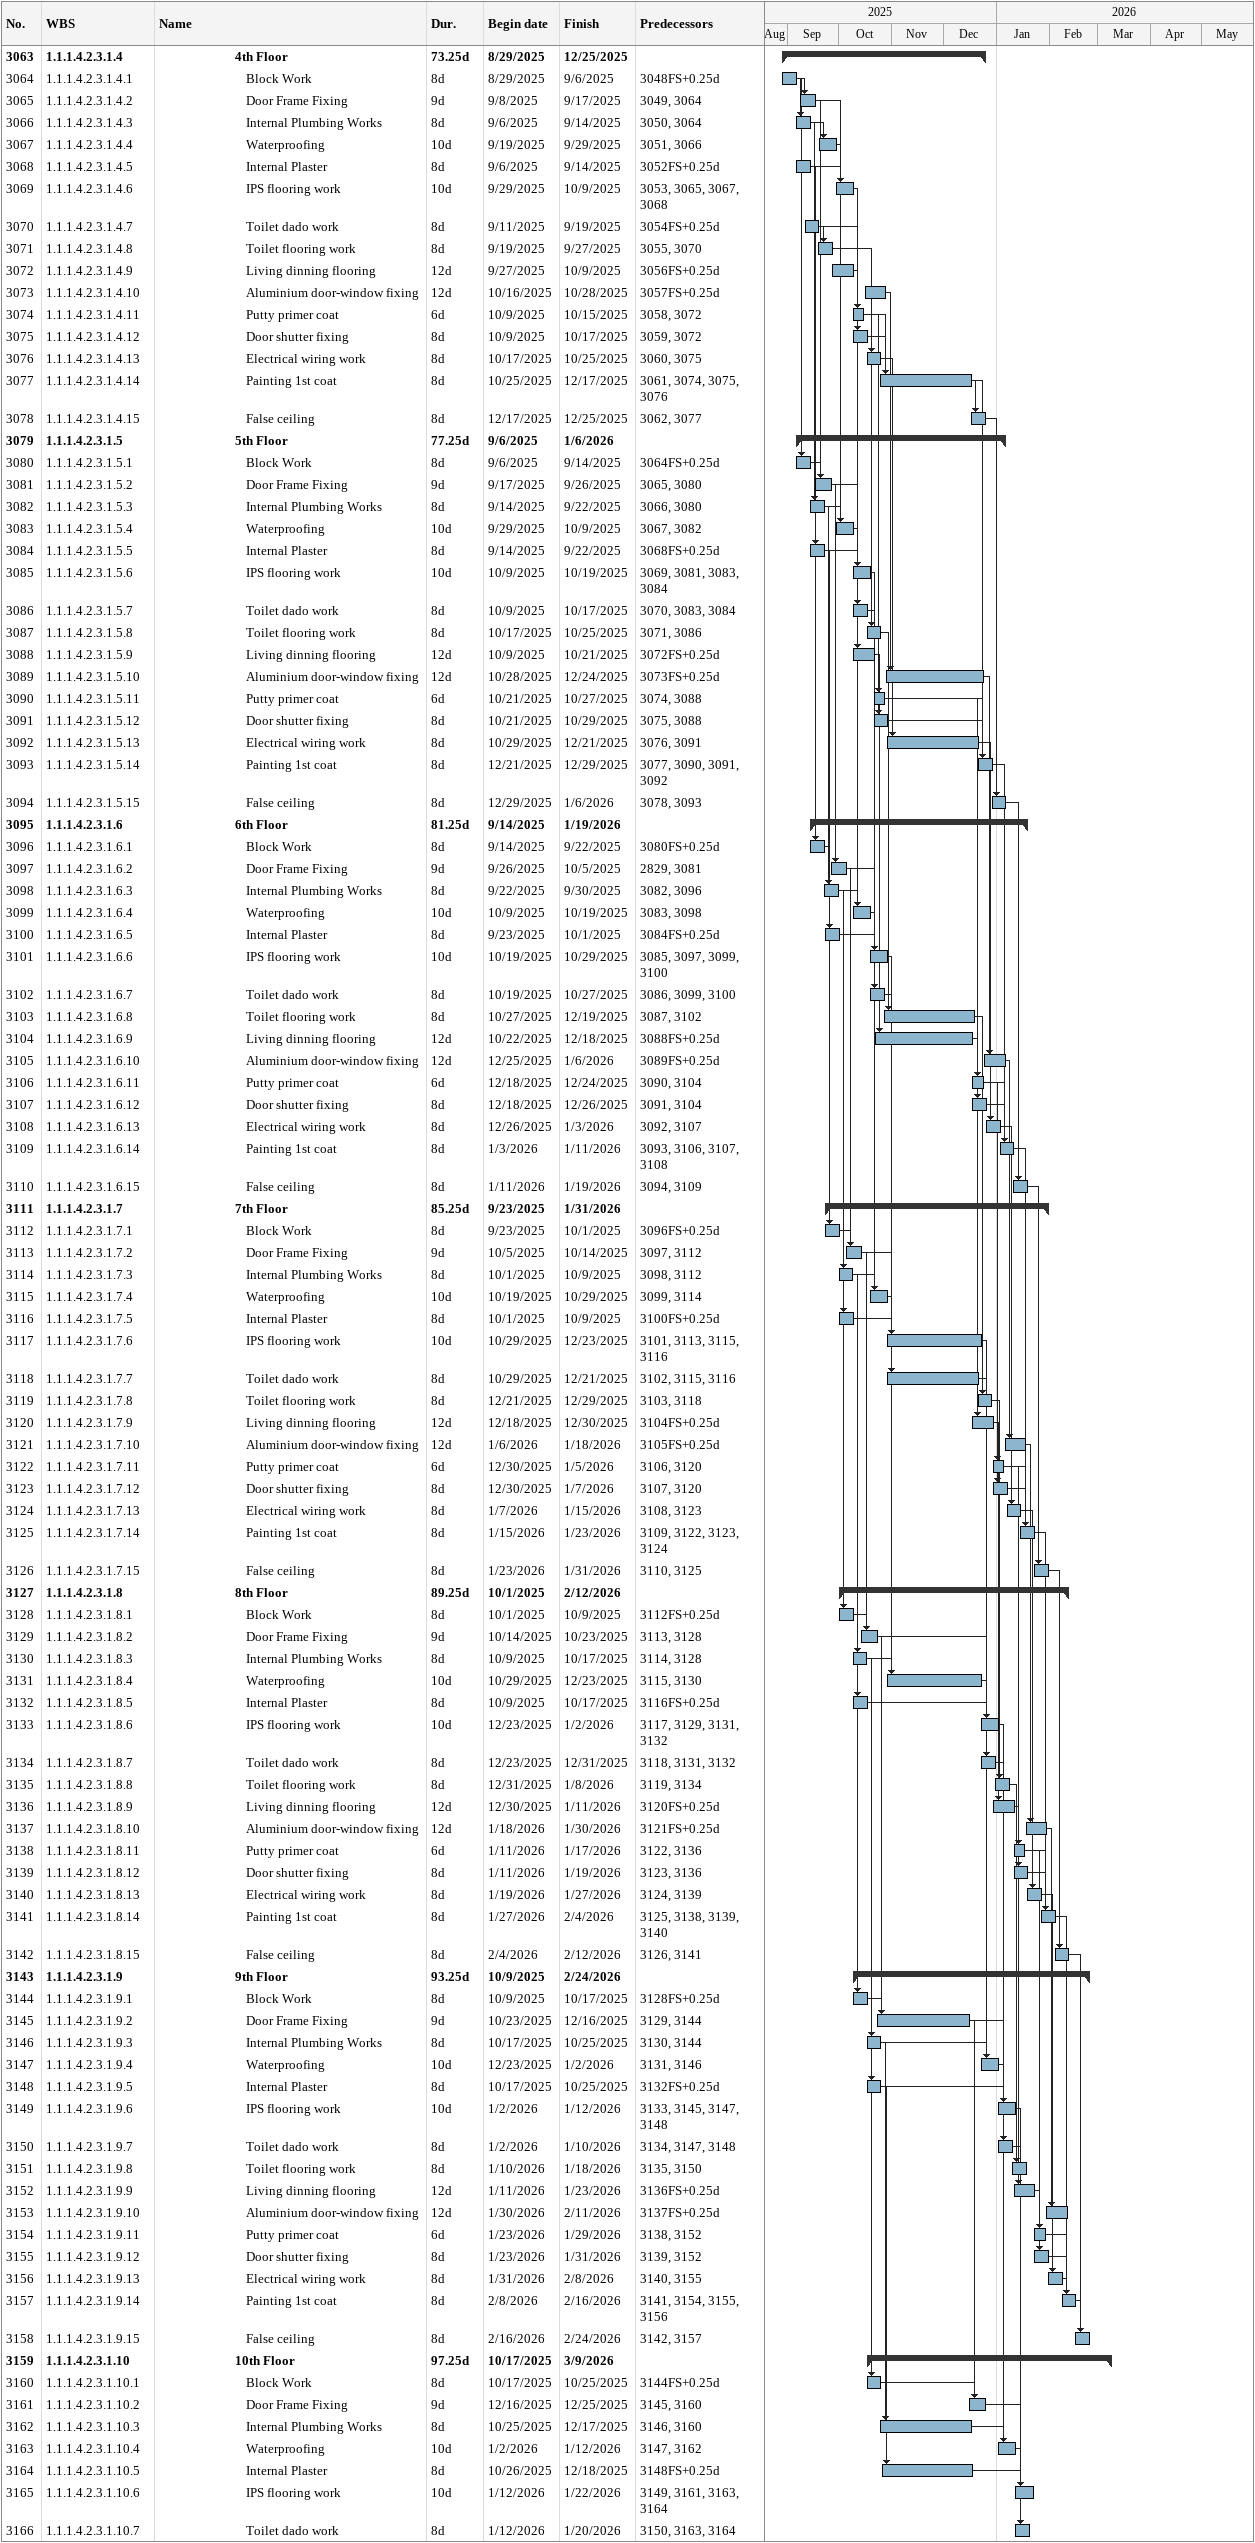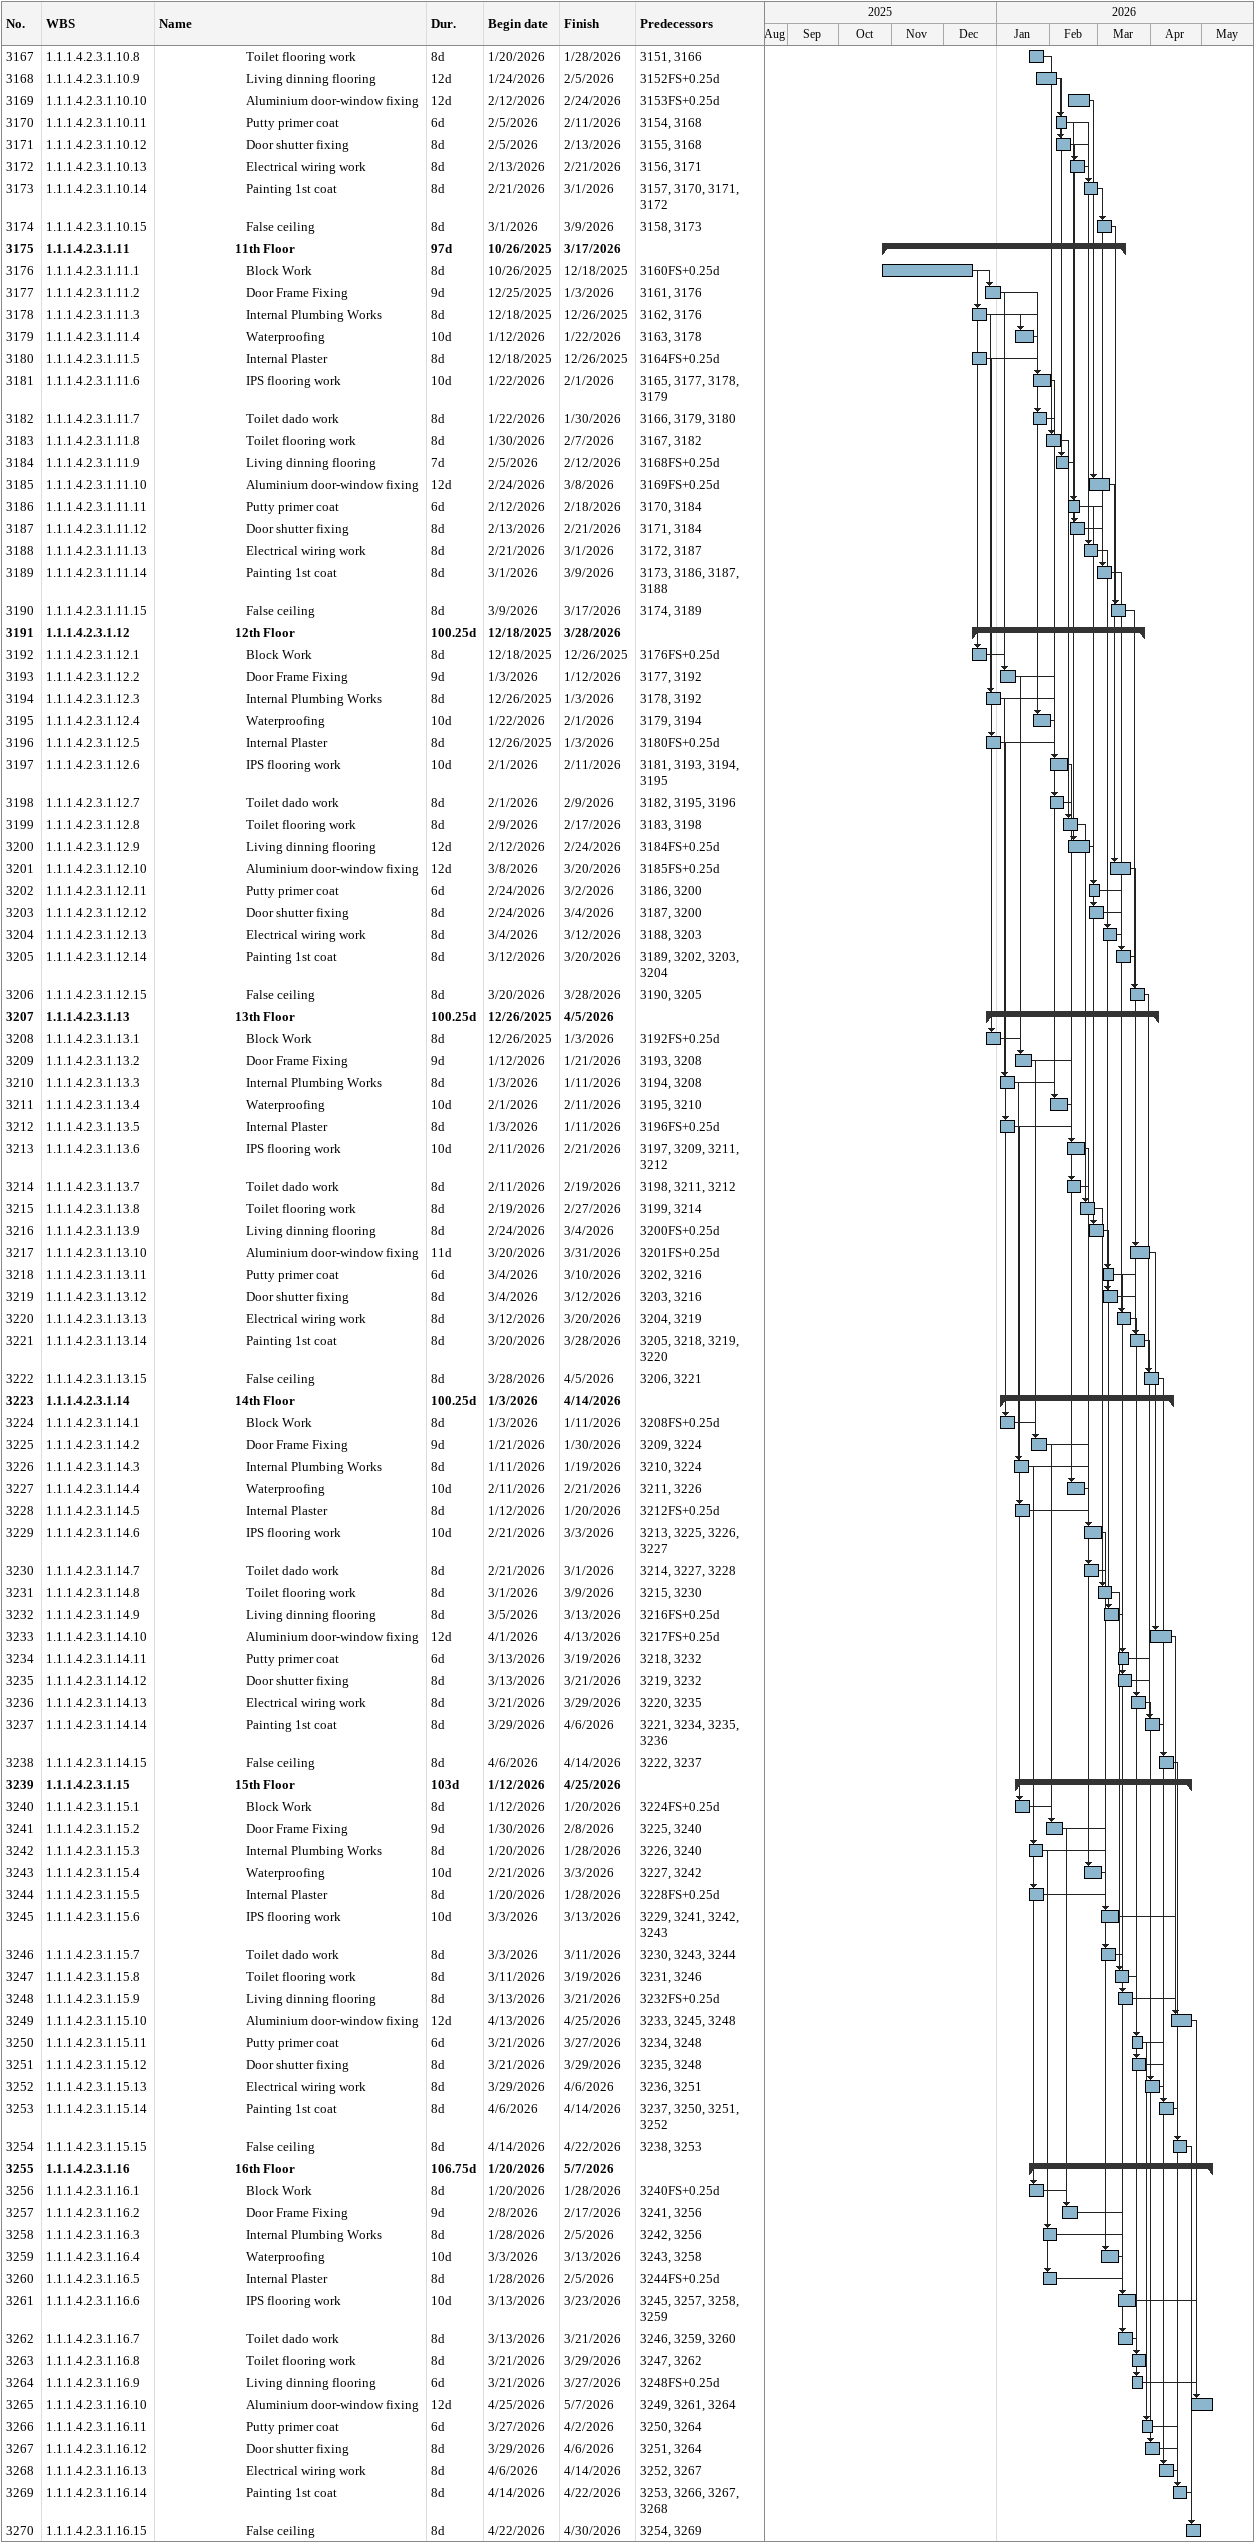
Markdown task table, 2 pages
| ID | WBS | Task | Duration | Start | Finish | Predecessors |
|---|---|---|---|---|---|---|
| 3063 | 1.1.1.4.2.3.1.4 | **4th Floor** | 73.25d | 2025-08-29 | 2025-12-25 |  |
| 3064 | 1.1.1.4.2.3.1.4.1 | Block Work | 8d | 2025-08-29 | 2025-09-06 | 3048FS+0.25d |
| 3065 | 1.1.1.4.2.3.1.4.2 | Door Frame Fixing | 9d | 2025-09-08 | 2025-09-17 | 3049, 3064 |
| 3066 | 1.1.1.4.2.3.1.4.3 | Internal Plumbing Works | 8d | 2025-09-06 | 2025-09-14 | 3050, 3064 |
| 3067 | 1.1.1.4.2.3.1.4.4 | Waterproofing | 10d | 2025-09-19 | 2025-09-29 | 3051, 3066 |
| 3068 | 1.1.1.4.2.3.1.4.5 | Internal Plaster | 8d | 2025-09-06 | 2025-09-14 | 3052FS+0.25d |
| 3069 | 1.1.1.4.2.3.1.4.6 | IPS flooring work | 10d | 2025-09-29 | 2025-10-09 | 3053, 3065, 3067, 3068 |
| 3070 | 1.1.1.4.2.3.1.4.7 | Toilet dado work | 8d | 2025-09-11 | 2025-09-19 | 3054FS+0.25d |
| 3071 | 1.1.1.4.2.3.1.4.8 | Toilet flooring work | 8d | 2025-09-19 | 2025-09-27 | 3055, 3070 |
| 3072 | 1.1.1.4.2.3.1.4.9 | Living dinning flooring | 12d | 2025-09-27 | 2025-10-09 | 3056FS+0.25d |
| 3073 | 1.1.1.4.2.3.1.4.10 | Aluminium door-window fixing | 12d | 2025-10-16 | 2025-10-28 | 3057FS+0.25d |
| 3074 | 1.1.1.4.2.3.1.4.11 | Putty primer coat | 6d | 2025-10-09 | 2025-10-15 | 3058, 3072 |
| 3075 | 1.1.1.4.2.3.1.4.12 | Door shutter fixing | 8d | 2025-10-09 | 2025-10-17 | 3059, 3072 |
| 3076 | 1.1.1.4.2.3.1.4.13 | Electrical wiring work | 8d | 2025-10-17 | 2025-10-25 | 3060, 3075 |
| 3077 | 1.1.1.4.2.3.1.4.14 | Painting 1st coat | 8d | 2025-10-25 | 2025-12-17 | 3061, 3074, 3075, 3076 |
| 3078 | 1.1.1.4.2.3.1.4.15 | False ceiling | 8d | 2025-12-17 | 2025-12-25 | 3062, 3077 |
| 3079 | 1.1.1.4.2.3.1.5 | **5th Floor** | 77.25d | 2025-09-06 | 2026-01-06 |  |
| 3080 | 1.1.1.4.2.3.1.5.1 | Block Work | 8d | 2025-09-06 | 2025-09-14 | 3064FS+0.25d |
| 3081 | 1.1.1.4.2.3.1.5.2 | Door Frame Fixing | 9d | 2025-09-17 | 2025-09-26 | 3065, 3080 |
| 3082 | 1.1.1.4.2.3.1.5.3 | Internal Plumbing Works | 8d | 2025-09-14 | 2025-09-22 | 3066, 3080 |
| 3083 | 1.1.1.4.2.3.1.5.4 | Waterproofing | 10d | 2025-09-29 | 2025-10-09 | 3067, 3082 |
| 3084 | 1.1.1.4.2.3.1.5.5 | Internal Plaster | 8d | 2025-09-14 | 2025-09-22 | 3068FS+0.25d |
| 3085 | 1.1.1.4.2.3.1.5.6 | IPS flooring work | 10d | 2025-10-09 | 2025-10-19 | 3069, 3081, 3083, 3084 |
| 3086 | 1.1.1.4.2.3.1.5.7 | Toilet dado work | 8d | 2025-10-09 | 2025-10-17 | 3070, 3083, 3084 |
| 3087 | 1.1.1.4.2.3.1.5.8 | Toilet flooring work | 8d | 2025-10-17 | 2025-10-25 | 3071, 3086 |
| 3088 | 1.1.1.4.2.3.1.5.9 | Living dinning flooring | 12d | 2025-10-09 | 2025-10-21 | 3072FS+0.25d |
| 3089 | 1.1.1.4.2.3.1.5.10 | Aluminium door-window fixing | 12d | 2025-10-28 | 2025-12-24 | 3073FS+0.25d |
| 3090 | 1.1.1.4.2.3.1.5.11 | Putty primer coat | 6d | 2025-10-21 | 2025-10-27 | 3074, 3088 |
| 3091 | 1.1.1.4.2.3.1.5.12 | Door shutter fixing | 8d | 2025-10-21 | 2025-10-29 | 3075, 3088 |
| 3092 | 1.1.1.4.2.3.1.5.13 | Electrical wiring work | 8d | 2025-10-29 | 2025-12-21 | 3076, 3091 |
| 3093 | 1.1.1.4.2.3.1.5.14 | Painting 1st coat | 8d | 2025-12-21 | 2025-12-29 | 3077, 3090, 3091, 3092 |
| 3094 | 1.1.1.4.2.3.1.5.15 | False ceiling | 8d | 2025-12-29 | 2026-01-06 | 3078, 3093 |
| 3095 | 1.1.1.4.2.3.1.6 | **6th Floor** | 81.25d | 2025-09-14 | 2026-01-19 |  |
| 3096 | 1.1.1.4.2.3.1.6.1 | Block Work | 8d | 2025-09-14 | 2025-09-22 | 3080FS+0.25d |
| 3097 | 1.1.1.4.2.3.1.6.2 | Door Frame Fixing | 9d | 2025-09-26 | 2025-10-05 | 2829, 3081 |
| 3098 | 1.1.1.4.2.3.1.6.3 | Internal Plumbing Works | 8d | 2025-09-22 | 2025-09-30 | 3082, 3096 |
| 3099 | 1.1.1.4.2.3.1.6.4 | Waterproofing | 10d | 2025-10-09 | 2025-10-19 | 3083, 3098 |
| 3100 | 1.1.1.4.2.3.1.6.5 | Internal Plaster | 8d | 2025-09-23 | 2025-10-01 | 3084FS+0.25d |
| 3101 | 1.1.1.4.2.3.1.6.6 | IPS flooring work | 10d | 2025-10-19 | 2025-10-29 | 3085, 3097, 3099, 3100 |
| 3102 | 1.1.1.4.2.3.1.6.7 | Toilet dado work | 8d | 2025-10-19 | 2025-10-27 | 3086, 3099, 3100 |
| 3103 | 1.1.1.4.2.3.1.6.8 | Toilet flooring work | 8d | 2025-10-27 | 2025-12-19 | 3087, 3102 |
| 3104 | 1.1.1.4.2.3.1.6.9 | Living dinning flooring | 12d | 2025-10-22 | 2025-12-18 | 3088FS+0.25d |
| 3105 | 1.1.1.4.2.3.1.6.10 | Aluminium door-window fixing | 12d | 2025-12-25 | 2026-01-06 | 3089FS+0.25d |
| 3106 | 1.1.1.4.2.3.1.6.11 | Putty primer coat | 6d | 2025-12-18 | 2025-12-24 | 3090, 3104 |
| 3107 | 1.1.1.4.2.3.1.6.12 | Door shutter fixing | 8d | 2025-12-18 | 2025-12-26 | 3091, 3104 |
| 3108 | 1.1.1.4.2.3.1.6.13 | Electrical wiring work | 8d | 2025-12-26 | 2026-01-03 | 3092, 3107 |
| 3109 | 1.1.1.4.2.3.1.6.14 | Painting 1st coat | 8d | 2026-01-03 | 2026-01-11 | 3093, 3106, 3107, 3108 |
| 3110 | 1.1.1.4.2.3.1.6.15 | False ceiling | 8d | 2026-01-11 | 2026-01-19 | 3094, 3109 |
| 3111 | 1.1.1.4.2.3.1.7 | **7th Floor** | 85.25d | 2025-09-23 | 2026-01-31 |  |
| 3112 | 1.1.1.4.2.3.1.7.1 | Block Work | 8d | 2025-09-23 | 2025-10-01 | 3096FS+0.25d |
| 3113 | 1.1.1.4.2.3.1.7.2 | Door Frame Fixing | 9d | 2025-10-05 | 2025-10-14 | 3097, 3112 |
| 3114 | 1.1.1.4.2.3.1.7.3 | Internal Plumbing Works | 8d | 2025-10-01 | 2025-10-09 | 3098, 3112 |
| 3115 | 1.1.1.4.2.3.1.7.4 | Waterproofing | 10d | 2025-10-19 | 2025-10-29 | 3099, 3114 |
| 3116 | 1.1.1.4.2.3.1.7.5 | Internal Plaster | 8d | 2025-10-01 | 2025-10-09 | 3100FS+0.25d |
| 3117 | 1.1.1.4.2.3.1.7.6 | IPS flooring work | 10d | 2025-10-29 | 2025-12-23 | 3101, 3113, 3115, 3116 |
| 3118 | 1.1.1.4.2.3.1.7.7 | Toilet dado work | 8d | 2025-10-29 | 2025-12-21 | 3102, 3115, 3116 |
| 3119 | 1.1.1.4.2.3.1.7.8 | Toilet flooring work | 8d | 2025-12-21 | 2025-12-29 | 3103, 3118 |
| 3120 | 1.1.1.4.2.3.1.7.9 | Living dinning flooring | 12d | 2025-12-18 | 2025-12-30 | 3104FS+0.25d |
| 3121 | 1.1.1.4.2.3.1.7.10 | Aluminium door-window fixing | 12d | 2026-01-06 | 2026-01-18 | 3105FS+0.25d |
| 3122 | 1.1.1.4.2.3.1.7.11 | Putty primer coat | 6d | 2025-12-30 | 2026-01-05 | 3106, 3120 |
| 3123 | 1.1.1.4.2.3.1.7.12 | Door shutter fixing | 8d | 2025-12-30 | 2026-01-07 | 3107, 3120 |
| 3124 | 1.1.1.4.2.3.1.7.13 | Electrical wiring work | 8d | 2026-01-07 | 2026-01-15 | 3108, 3123 |
| 3125 | 1.1.1.4.2.3.1.7.14 | Painting 1st coat | 8d | 2026-01-15 | 2026-01-23 | 3109, 3122, 3123, 3124 |
| 3126 | 1.1.1.4.2.3.1.7.15 | False ceiling | 8d | 2026-01-23 | 2026-01-31 | 3110, 3125 |
| 3127 | 1.1.1.4.2.3.1.8 | **8th Floor** | 89.25d | 2025-10-01 | 2026-02-12 |  |
| 3128 | 1.1.1.4.2.3.1.8.1 | Block Work | 8d | 2025-10-01 | 2025-10-09 | 3112FS+0.25d |
| 3129 | 1.1.1.4.2.3.1.8.2 | Door Frame Fixing | 9d | 2025-10-14 | 2025-10-23 | 3113, 3128 |
| 3130 | 1.1.1.4.2.3.1.8.3 | Internal Plumbing Works | 8d | 2025-10-09 | 2025-10-17 | 3114, 3128 |
| 3131 | 1.1.1.4.2.3.1.8.4 | Waterproofing | 10d | 2025-10-29 | 2025-12-23 | 3115, 3130 |
| 3132 | 1.1.1.4.2.3.1.8.5 | Internal Plaster | 8d | 2025-10-09 | 2025-10-17 | 3116FS+0.25d |
| 3133 | 1.1.1.4.2.3.1.8.6 | IPS flooring work | 10d | 2025-12-23 | 2026-01-02 | 3117, 3129, 3131, 3132 |
| 3134 | 1.1.1.4.2.3.1.8.7 | Toilet dado work | 8d | 2025-12-23 | 2025-12-31 | 3118, 3131, 3132 |
| 3135 | 1.1.1.4.2.3.1.8.8 | Toilet flooring work | 8d | 2025-12-31 | 2026-01-08 | 3119, 3134 |
| 3136 | 1.1.1.4.2.3.1.8.9 | Living dinning flooring | 12d | 2025-12-30 | 2026-01-11 | 3120FS+0.25d |
| 3137 | 1.1.1.4.2.3.1.8.10 | Aluminium door-window fixing | 12d | 2026-01-18 | 2026-01-30 | 3121FS+0.25d |
| 3138 | 1.1.1.4.2.3.1.8.11 | Putty primer coat | 6d | 2026-01-11 | 2026-01-17 | 3122, 3136 |
| 3139 | 1.1.1.4.2.3.1.8.12 | Door shutter fixing | 8d | 2026-01-11 | 2026-01-19 | 3123, 3136 |
| 3140 | 1.1.1.4.2.3.1.8.13 | Electrical wiring work | 8d | 2026-01-19 | 2026-01-27 | 3124, 3139 |
| 3141 | 1.1.1.4.2.3.1.8.14 | Painting 1st coat | 8d | 2026-01-27 | 2026-02-04 | 3125, 3138, 3139, 3140 |
| 3142 | 1.1.1.4.2.3.1.8.15 | False ceiling | 8d | 2026-02-04 | 2026-02-12 | 3126, 3141 |
| 3143 | 1.1.1.4.2.3.1.9 | **9th Floor** | 93.25d | 2025-10-09 | 2026-02-24 |  |
| 3144 | 1.1.1.4.2.3.1.9.1 | Block Work | 8d | 2025-10-09 | 2025-10-17 | 3128FS+0.25d |
| 3145 | 1.1.1.4.2.3.1.9.2 | Door Frame Fixing | 9d | 2025-10-23 | 2025-12-16 | 3129, 3144 |
| 3146 | 1.1.1.4.2.3.1.9.3 | Internal Plumbing Works | 8d | 2025-10-17 | 2025-10-25 | 3130, 3144 |
| 3147 | 1.1.1.4.2.3.1.9.4 | Waterproofing | 10d | 2025-12-23 | 2026-01-02 | 3131, 3146 |
| 3148 | 1.1.1.4.2.3.1.9.5 | Internal Plaster | 8d | 2025-10-17 | 2025-10-25 | 3132FS+0.25d |
| 3149 | 1.1.1.4.2.3.1.9.6 | IPS flooring work | 10d | 2026-01-02 | 2026-01-12 | 3133, 3145, 3147, 3148 |
| 3150 | 1.1.1.4.2.3.1.9.7 | Toilet dado work | 8d | 2026-01-02 | 2026-01-10 | 3134, 3147, 3148 |
| 3151 | 1.1.1.4.2.3.1.9.8 | Toilet flooring work | 8d | 2026-01-10 | 2026-01-18 | 3135, 3150 |
| 3152 | 1.1.1.4.2.3.1.9.9 | Living dinning flooring | 12d | 2026-01-11 | 2026-01-23 | 3136FS+0.25d |
| 3153 | 1.1.1.4.2.3.1.9.10 | Aluminium door-window fixing | 12d | 2026-01-30 | 2026-02-11 | 3137FS+0.25d |
| 3154 | 1.1.1.4.2.3.1.9.11 | Putty primer coat | 6d | 2026-01-23 | 2026-01-29 | 3138, 3152 |
| 3155 | 1.1.1.4.2.3.1.9.12 | Door shutter fixing | 8d | 2026-01-23 | 2026-01-31 | 3139, 3152 |
| 3156 | 1.1.1.4.2.3.1.9.13 | Electrical wiring work | 8d | 2026-01-31 | 2026-02-08 | 3140, 3155 |
| 3157 | 1.1.1.4.2.3.1.9.14 | Painting 1st coat | 8d | 2026-02-08 | 2026-02-16 | 3141, 3154, 3155, 3156 |
| 3158 | 1.1.1.4.2.3.1.9.15 | False ceiling | 8d | 2026-02-16 | 2026-02-24 | 3142, 3157 |
| 3159 | 1.1.1.4.2.3.1.10 | **10th Floor** | 97.25d | 2025-10-17 | 2026-03-09 |  |
| 3160 | 1.1.1.4.2.3.1.10.1 | Block Work | 8d | 2025-10-17 | 2025-10-25 | 3144FS+0.25d |
| 3161 | 1.1.1.4.2.3.1.10.2 | Door Frame Fixing | 9d | 2025-12-16 | 2025-12-25 | 3145, 3160 |
| 3162 | 1.1.1.4.2.3.1.10.3 | Internal Plumbing Works | 8d | 2025-10-25 | 2025-12-17 | 3146, 3160 |
| 3163 | 1.1.1.4.2.3.1.10.4 | Waterproofing | 10d | 2026-01-02 | 2026-01-12 | 3147, 3162 |
| 3164 | 1.1.1.4.2.3.1.10.5 | Internal Plaster | 8d | 2025-10-26 | 2025-12-18 | 3148FS+0.25d |
| 3165 | 1.1.1.4.2.3.1.10.6 | IPS flooring work | 10d | 2026-01-12 | 2026-01-22 | 3149, 3161, 3163, 3164 |
| 3166 | 1.1.1.4.2.3.1.10.7 | Toilet dado work | 8d | 2026-01-12 | 2026-01-20 | 3150, 3163, 3164 |
| 3167 | 1.1.1.4.2.3.1.10.8 | Toilet flooring work | 8d | 2026-01-20 | 2026-01-28 | 3151, 3166 |
| 3168 | 1.1.1.4.2.3.1.10.9 | Living dinning flooring | 12d | 2026-01-24 | 2026-02-05 | 3152FS+0.25d |
| 3169 | 1.1.1.4.2.3.1.10.10 | Aluminium door-window fixing | 12d | 2026-02-12 | 2026-02-24 | 3153FS+0.25d |
| 3170 | 1.1.1.4.2.3.1.10.11 | Putty primer coat | 6d | 2026-02-05 | 2026-02-11 | 3154, 3168 |
| 3171 | 1.1.1.4.2.3.1.10.12 | Door shutter fixing | 8d | 2026-02-05 | 2026-02-13 | 3155, 3168 |
| 3172 | 1.1.1.4.2.3.1.10.13 | Electrical wiring work | 8d | 2026-02-13 | 2026-02-21 | 3156, 3171 |
| 3173 | 1.1.1.4.2.3.1.10.14 | Painting 1st coat | 8d | 2026-02-21 | 2026-03-01 | 3157, 3170, 3171, 3172 |
| 3174 | 1.1.1.4.2.3.1.10.15 | False ceiling | 8d | 2026-03-01 | 2026-03-09 | 3158, 3173 |
| 3175 | 1.1.1.4.2.3.1.11 | **11th Floor** | 97d | 2025-10-26 | 2026-03-17 |  |
| 3176 | 1.1.1.4.2.3.1.11.1 | Block Work | 8d | 2025-10-26 | 2025-12-18 | 3160FS+0.25d |
| 3177 | 1.1.1.4.2.3.1.11.2 | Door Frame Fixing | 9d | 2025-12-25 | 2026-01-03 | 3161, 3176 |
| 3178 | 1.1.1.4.2.3.1.11.3 | Internal Plumbing Works | 8d | 2025-12-18 | 2025-12-26 | 3162, 3176 |
| 3179 | 1.1.1.4.2.3.1.11.4 | Waterproofing | 10d | 2026-01-12 | 2026-01-22 | 3163, 3178 |
| 3180 | 1.1.1.4.2.3.1.11.5 | Internal Plaster | 8d | 2025-12-18 | 2025-12-26 | 3164FS+0.25d |
| 3181 | 1.1.1.4.2.3.1.11.6 | IPS flooring work | 10d | 2026-01-22 | 2026-02-01 | 3165, 3177, 3178, 3179 |
| 3182 | 1.1.1.4.2.3.1.11.7 | Toilet dado work | 8d | 2026-01-22 | 2026-01-30 | 3166, 3179, 3180 |
| 3183 | 1.1.1.4.2.3.1.11.8 | Toilet flooring work | 8d | 2026-01-30 | 2026-02-07 | 3167, 3182 |
| 3184 | 1.1.1.4.2.3.1.11.9 | Living dinning flooring | 7d | 2026-02-05 | 2026-02-12 | 3168FS+0.25d |
| 3185 | 1.1.1.4.2.3.1.11.10 | Aluminium door-window fixing | 12d | 2026-02-24 | 2026-03-08 | 3169FS+0.25d |
| 3186 | 1.1.1.4.2.3.1.11.11 | Putty primer coat | 6d | 2026-02-12 | 2026-02-18 | 3170, 3184 |
| 3187 | 1.1.1.4.2.3.1.11.12 | Door shutter fixing | 8d | 2026-02-13 | 2026-02-21 | 3171, 3184 |
| 3188 | 1.1.1.4.2.3.1.11.13 | Electrical wiring work | 8d | 2026-02-21 | 2026-03-01 | 3172, 3187 |
| 3189 | 1.1.1.4.2.3.1.11.14 | Painting 1st coat | 8d | 2026-03-01 | 2026-03-09 | 3173, 3186, 3187, 3188 |
| 3190 | 1.1.1.4.2.3.1.11.15 | False ceiling | 8d | 2026-03-09 | 2026-03-17 | 3174, 3189 |
| 3191 | 1.1.1.4.2.3.1.12 | **12th Floor** | 100.25d | 2025-12-18 | 2026-03-28 |  |
| 3192 | 1.1.1.4.2.3.1.12.1 | Block Work | 8d | 2025-12-18 | 2025-12-26 | 3176FS+0.25d |
| 3193 | 1.1.1.4.2.3.1.12.2 | Door Frame Fixing | 9d | 2026-01-03 | 2026-01-12 | 3177, 3192 |
| 3194 | 1.1.1.4.2.3.1.12.3 | Internal Plumbing Works | 8d | 2025-12-26 | 2026-01-03 | 3178, 3192 |
| 3195 | 1.1.1.4.2.3.1.12.4 | Waterproofing | 10d | 2026-01-22 | 2026-02-01 | 3179, 3194 |
| 3196 | 1.1.1.4.2.3.1.12.5 | Internal Plaster | 8d | 2025-12-26 | 2026-01-03 | 3180FS+0.25d |
| 3197 | 1.1.1.4.2.3.1.12.6 | IPS flooring work | 10d | 2026-02-01 | 2026-02-11 | 3181, 3193, 3194, 3195 |
| 3198 | 1.1.1.4.2.3.1.12.7 | Toilet dado work | 8d | 2026-02-01 | 2026-02-09 | 3182, 3195, 3196 |
| 3199 | 1.1.1.4.2.3.1.12.8 | Toilet flooring work | 8d | 2026-02-09 | 2026-02-17 | 3183, 3198 |
| 3200 | 1.1.1.4.2.3.1.12.9 | Living dinning flooring | 12d | 2026-02-12 | 2026-02-24 | 3184FS+0.25d |
| 3201 | 1.1.1.4.2.3.1.12.10 | Aluminium door-window fixing | 12d | 2026-03-08 | 2026-03-20 | 3185FS+0.25d |
| 3202 | 1.1.1.4.2.3.1.12.11 | Putty primer coat | 6d | 2026-02-24 | 2026-03-02 | 3186, 3200 |
| 3203 | 1.1.1.4.2.3.1.12.12 | Door shutter fixing | 8d | 2026-02-24 | 2026-03-04 | 3187, 3200 |
| 3204 | 1.1.1.4.2.3.1.12.13 | Electrical wiring work | 8d | 2026-03-04 | 2026-03-12 | 3188, 3203 |
| 3205 | 1.1.1.4.2.3.1.12.14 | Painting 1st coat | 8d | 2026-03-12 | 2026-03-20 | 3189, 3202, 3203, 3204 |
| 3206 | 1.1.1.4.2.3.1.12.15 | False ceiling | 8d | 2026-03-20 | 2026-03-28 | 3190, 3205 |
| 3207 | 1.1.1.4.2.3.1.13 | **13th Floor** | 100.25d | 2025-12-26 | 2026-04-05 |  |
| 3208 | 1.1.1.4.2.3.1.13.1 | Block Work | 8d | 2025-12-26 | 2026-01-03 | 3192FS+0.25d |
| 3209 | 1.1.1.4.2.3.1.13.2 | Door Frame Fixing | 9d | 2026-01-12 | 2026-01-21 | 3193, 3208 |
| 3210 | 1.1.1.4.2.3.1.13.3 | Internal Plumbing Works | 8d | 2026-01-03 | 2026-01-11 | 3194, 3208 |
| 3211 | 1.1.1.4.2.3.1.13.4 | Waterproofing | 10d | 2026-02-01 | 2026-02-11 | 3195, 3210 |
| 3212 | 1.1.1.4.2.3.1.13.5 | Internal Plaster | 8d | 2026-01-03 | 2026-01-11 | 3196FS+0.25d |
| 3213 | 1.1.1.4.2.3.1.13.6 | IPS flooring work | 10d | 2026-02-11 | 2026-02-21 | 3197, 3209, 3211, 3212 |
| 3214 | 1.1.1.4.2.3.1.13.7 | Toilet dado work | 8d | 2026-02-11 | 2026-02-19 | 3198, 3211, 3212 |
| 3215 | 1.1.1.4.2.3.1.13.8 | Toilet flooring work | 8d | 2026-02-19 | 2026-02-27 | 3199, 3214 |
| 3216 | 1.1.1.4.2.3.1.13.9 | Living dinning flooring | 8d | 2026-02-24 | 2026-03-04 | 3200FS+0.25d |
| 3217 | 1.1.1.4.2.3.1.13.10 | Aluminium door-window fixing | 11d | 2026-03-20 | 2026-03-31 | 3201FS+0.25d |
| 3218 | 1.1.1.4.2.3.1.13.11 | Putty primer coat | 6d | 2026-03-04 | 2026-03-10 | 3202, 3216 |
| 3219 | 1.1.1.4.2.3.1.13.12 | Door shutter fixing | 8d | 2026-03-04 | 2026-03-12 | 3203, 3216 |
| 3220 | 1.1.1.4.2.3.1.13.13 | Electrical wiring work | 8d | 2026-03-12 | 2026-03-20 | 3204, 3219 |
| 3221 | 1.1.1.4.2.3.1.13.14 | Painting 1st coat | 8d | 2026-03-20 | 2026-03-28 | 3205, 3218, 3219, 3220 |
| 3222 | 1.1.1.4.2.3.1.13.15 | False ceiling | 8d | 2026-03-28 | 2026-04-05 | 3206, 3221 |
| 3223 | 1.1.1.4.2.3.1.14 | **14th Floor** | 100.25d | 2026-01-03 | 2026-04-14 |  |
| 3224 | 1.1.1.4.2.3.1.14.1 | Block Work | 8d | 2026-01-03 | 2026-01-11 | 3208FS+0.25d |
| 3225 | 1.1.1.4.2.3.1.14.2 | Door Frame Fixing | 9d | 2026-01-21 | 2026-01-30 | 3209, 3224 |
| 3226 | 1.1.1.4.2.3.1.14.3 | Internal Plumbing Works | 8d | 2026-01-11 | 2026-01-19 | 3210, 3224 |
| 3227 | 1.1.1.4.2.3.1.14.4 | Waterproofing | 10d | 2026-02-11 | 2026-02-21 | 3211, 3226 |
| 3228 | 1.1.1.4.2.3.1.14.5 | Internal Plaster | 8d | 2026-01-12 | 2026-01-20 | 3212FS+0.25d |
| 3229 | 1.1.1.4.2.3.1.14.6 | IPS flooring work | 10d | 2026-02-21 | 2026-03-03 | 3213, 3225, 3226, 3227 |
| 3230 | 1.1.1.4.2.3.1.14.7 | Toilet dado work | 8d | 2026-02-21 | 2026-03-01 | 3214, 3227, 3228 |
| 3231 | 1.1.1.4.2.3.1.14.8 | Toilet flooring work | 8d | 2026-03-01 | 2026-03-09 | 3215, 3230 |
| 3232 | 1.1.1.4.2.3.1.14.9 | Living dinning flooring | 8d | 2026-03-05 | 2026-03-13 | 3216FS+0.25d |
| 3233 | 1.1.1.4.2.3.1.14.10 | Aluminium door-window fixing | 12d | 2026-04-01 | 2026-04-13 | 3217FS+0.25d |
| 3234 | 1.1.1.4.2.3.1.14.11 | Putty primer coat | 6d | 2026-03-13 | 2026-03-19 | 3218, 3232 |
| 3235 | 1.1.1.4.2.3.1.14.12 | Door shutter fixing | 8d | 2026-03-13 | 2026-03-21 | 3219, 3232 |
| 3236 | 1.1.1.4.2.3.1.14.13 | Electrical wiring work | 8d | 2026-03-21 | 2026-03-29 | 3220, 3235 |
| 3237 | 1.1.1.4.2.3.1.14.14 | Painting 1st coat | 8d | 2026-03-29 | 2026-04-06 | 3221, 3234, 3235, 3236 |
| 3238 | 1.1.1.4.2.3.1.14.15 | False ceiling | 8d | 2026-04-06 | 2026-04-14 | 3222, 3237 |
| 3239 | 1.1.1.4.2.3.1.15 | **15th Floor** | 103d | 2026-01-12 | 2026-04-25 |  |
| 3240 | 1.1.1.4.2.3.1.15.1 | Block Work | 8d | 2026-01-12 | 2026-01-20 | 3224FS+0.25d |
| 3241 | 1.1.1.4.2.3.1.15.2 | Door Frame Fixing | 9d | 2026-01-30 | 2026-02-08 | 3225, 3240 |
| 3242 | 1.1.1.4.2.3.1.15.3 | Internal Plumbing Works | 8d | 2026-01-20 | 2026-01-28 | 3226, 3240 |
| 3243 | 1.1.1.4.2.3.1.15.4 | Waterproofing | 10d | 2026-02-21 | 2026-03-03 | 3227, 3242 |
| 3244 | 1.1.1.4.2.3.1.15.5 | Internal Plaster | 8d | 2026-01-20 | 2026-01-28 | 3228FS+0.25d |
| 3245 | 1.1.1.4.2.3.1.15.6 | IPS flooring work | 10d | 2026-03-03 | 2026-03-13 | 3229, 3241, 3242, 3243 |
| 3246 | 1.1.1.4.2.3.1.15.7 | Toilet dado work | 8d | 2026-03-03 | 2026-03-11 | 3230, 3243, 3244 |
| 3247 | 1.1.1.4.2.3.1.15.8 | Toilet flooring work | 8d | 2026-03-11 | 2026-03-19 | 3231, 3246 |
| 3248 | 1.1.1.4.2.3.1.15.9 | Living dinning flooring | 8d | 2026-03-13 | 2026-03-21 | 3232FS+0.25d |
| 3249 | 1.1.1.4.2.3.1.15.10 | Aluminium door-window fixing | 12d | 2026-04-13 | 2026-04-25 | 3233, 3245, 3248 |
| 3250 | 1.1.1.4.2.3.1.15.11 | Putty primer coat | 6d | 2026-03-21 | 2026-03-27 | 3234, 3248 |
| 3251 | 1.1.1.4.2.3.1.15.12 | Door shutter fixing | 8d | 2026-03-21 | 2026-03-29 | 3235, 3248 |
| 3252 | 1.1.1.4.2.3.1.15.13 | Electrical wiring work | 8d | 2026-03-29 | 2026-04-06 | 3236, 3251 |
| 3253 | 1.1.1.4.2.3.1.15.14 | Painting 1st coat | 8d | 2026-04-06 | 2026-04-14 | 3237, 3250, 3251, 3252 |
| 3254 | 1.1.1.4.2.3.1.15.15 | False ceiling | 8d | 2026-04-14 | 2026-04-22 | 3238, 3253 |
| 3255 | 1.1.1.4.2.3.1.16 | **16th Floor** | 106.75d | 2026-01-20 | 2026-05-07 |  |
| 3256 | 1.1.1.4.2.3.1.16.1 | Block Work | 8d | 2026-01-20 | 2026-01-28 | 3240FS+0.25d |
| 3257 | 1.1.1.4.2.3.1.16.2 | Door Frame Fixing | 9d | 2026-02-08 | 2026-02-17 | 3241, 3256 |
| 3258 | 1.1.1.4.2.3.1.16.3 | Internal Plumbing Works | 8d | 2026-01-28 | 2026-02-05 | 3242, 3256 |
| 3259 | 1.1.1.4.2.3.1.16.4 | Waterproofing | 10d | 2026-03-03 | 2026-03-13 | 3243, 3258 |
| 3260 | 1.1.1.4.2.3.1.16.5 | Internal Plaster | 8d | 2026-01-28 | 2026-02-05 | 3244FS+0.25d |
| 3261 | 1.1.1.4.2.3.1.16.6 | IPS flooring work | 10d | 2026-03-13 | 2026-03-23 | 3245, 3257, 3258, 3259 |
| 3262 | 1.1.1.4.2.3.1.16.7 | Toilet dado work | 8d | 2026-03-13 | 2026-03-21 | 3246, 3259, 3260 |
| 3263 | 1.1.1.4.2.3.1.16.8 | Toilet flooring work | 8d | 2026-03-21 | 2026-03-29 | 3247, 3262 |
| 3264 | 1.1.1.4.2.3.1.16.9 | Living dinning flooring | 6d | 2026-03-21 | 2026-03-27 | 3248FS+0.25d |
| 3265 | 1.1.1.4.2.3.1.16.10 | Aluminium door-window fixing | 12d | 2026-04-25 | 2026-05-07 | 3249, 3261, 3264 |
| 3266 | 1.1.1.4.2.3.1.16.11 | Putty primer coat | 6d | 2026-03-27 | 2026-04-02 | 3250, 3264 |
| 3267 | 1.1.1.4.2.3.1.16.12 | Door shutter fixing | 8d | 2026-03-29 | 2026-04-06 | 3251, 3264 |
| 3268 | 1.1.1.4.2.3.1.16.13 | Electrical wiring work | 8d | 2026-04-06 | 2026-04-14 | 3252, 3267 |
| 3269 | 1.1.1.4.2.3.1.16.14 | Painting 1st coat | 8d | 2026-04-14 | 2026-04-22 | 3253, 3266, 3267, 3268 |
| 3270 | 1.1.1.4.2.3.1.16.15 | False ceiling | 8d | 2026-04-22 | 2026-04-30 | 3254, 3269 |
